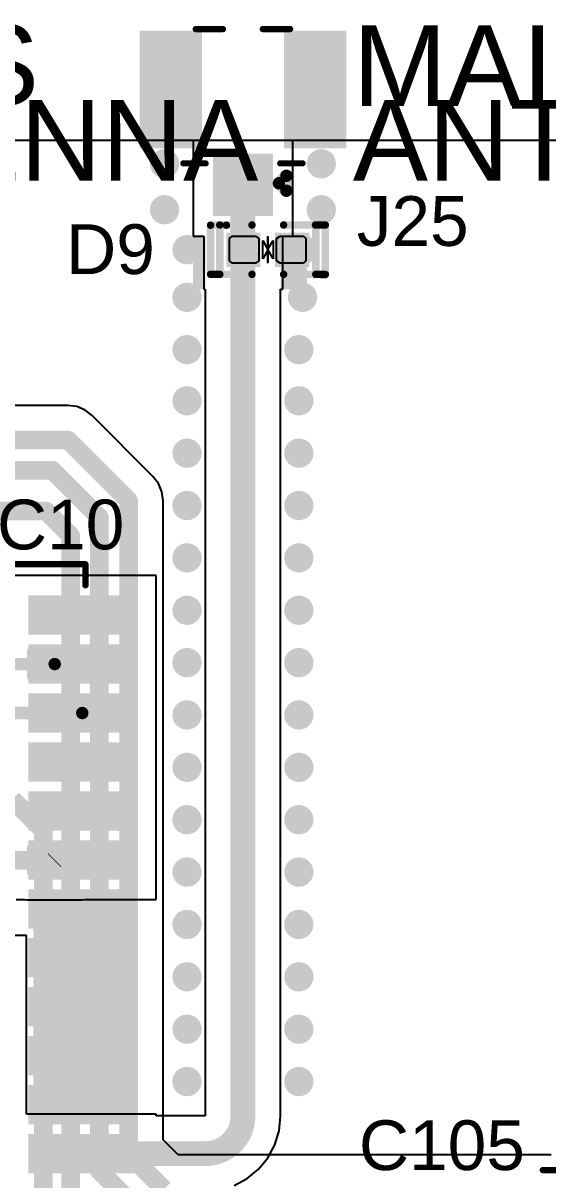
# Model space of a CAD drawing. Header units: millimetres. Extents: x -3 to 5437, y -3 to 5435.
# Drawn here: x 72.16 to 82.89, y 97.2 to 120.83 of the extents above; entities that cross this region are included whole.
import ezdxf

# ---------------------------------------------------------------- set-up
doc = ezdxf.new("R2010")
doc.units = ezdxf.units.MM
for name, color, linetype in [('BottomLayer', 5, 'Continuous'), ('TopLayer', 1, 'Continuous'), ('TopOverlay', 2, 'Continuous'), ('TopPaste', 8, 'Continuous'), ('TopSolder', 216, 'Continuous'), ('ViaHoleLayer', 16, 'Continuous')]:
    doc.layers.add(name, color=color, linetype=linetype)
doc.styles.add('Arial', font='', dxfattribs={"height": 0.2})
doc.styles.get('Arial').set_extended_font_data('Arial')

# ---------------------------------------------------------------- blocks, each defined once
blk = doc.blocks.new('TPESD0402G03V_56')
at = {"layer": 'TopLayer'}
for points in [[(-0.7999984, 0.2999994), (-0.1999996, 0.2999994), (-0.1999996, -0.2999994), (-0.7999984, -0.2999994)], [(0.1999996, 0.2999994), (0.7999984, 0.2999994), (0.7999984, -0.2999994), (0.1999996, -0.2999994)]]:
    blk.add_hatch(color=1, dxfattribs=at).paths.add_polyline_path(points)
at = {"layer": 'TopSolder'}
for points in [[(-0.8507984, 0.3507994), (-0.1491996, 0.3507994), (-0.1491996, -0.3507994), (-0.8507984, -0.3507994)], [(0.1491996, 0.3507994), (0.8507984, 0.3507994), (0.8507984, -0.3507994), (0.1491996, -0.3507994)]]:
    blk.add_hatch(color=216, dxfattribs=at).paths.add_polyline_path(points)
at = {"layer": 'TopOverlay'}
for p, q in [((-0.1099566, -0.0099314), (-0.1099312, 0.1900682)), ((-0.1099312, 0.1900682), (5.079999999999999e-05, -0.0097282)), ((5.079999999999999e-05, 7.62e-05), (0.1001268, 0.1900682)), ((0.1001268, -0.1899158), (5.079999999999999e-05, 7.62e-05)), ((0.1001268, 0.1900682), (0.1001268, -0.1899158)), ((-0.1099312, -0.1899158), (-0.1099566, -0.0099314)), ((5.079999999999999e-05, -0.0097282), (-0.1099312, -0.1899158))]:
    blk.add_line(p, q, dxfattribs=at)
for points, const_width in [([(-1.1777472, 0.5080762), (-1.1777472, -0.5038598)], 0.1519936), ([(-0.9811257999999999, 0.5041646), (-1.1777472, 0.5080762)], 0.1519936), ([(-0.9811257999999999, 0.5041646), (-0.9811257999999999, -0.5038598)], 0.1524), ([(-0.3235198, 0.5041646), (-0.9811257999999999, 0.5041646)], 0.1524), ([(-0.9811257999999999, 0.5041646), (-0.9811257999999999, -0.5038598)], 0.1524), ([(0.981456, 0.5040376), (0.3238754, 0.5040376)], 0.1524), ([(0.981456, 0.5040376), (0.981456, -0.5040121999999999)], 0.1524), ([(1.170178, 0.5040376), (0.981456, 0.5040376)], 0.1519936), ([(1.170178, 0.5040376), (1.170178, -0.4999228)], 0.1519936), ([(5.079999999999999e-05, 0.2540762), (5.079999999999999e-05, -0.2539238)], 0.05100319999999999), ([(-0.9745472, -0.5038598), (-1.1777472, -0.5038598)], 0.1519936), ([(-0.9811257999999999, -0.5038598), (-1.169797, -0.5038598)], 0.1519936), ([(-0.3235198, -0.5038598), (-0.9811257999999999, -0.5038598)], 0.1524), ([(-0.3235198, -0.5038598), (-0.9811257999999999, -0.5038598)], 0.1524), ([(0.981456, -0.5040121999999999), (0.3238754, -0.5040121999999999)], 0.1524), ([(1.170178, -0.4999228), (0.8470645999999998, -0.4999228)], 0.1519936)]:
    blk.add_lwpolyline(points, dxfattribs=dict(at, const_width=const_width))
for points, const_width in [([(-1.2157456, 0.5080762, 1), (-1.1397488, 0.5080762, 1)], 0.07599679999999999), ([(-1.2157456, 0.5080762, 1), (-1.1397488, 0.5080762, 1)], 0.07599679999999999), ([(-1.0192258, 0.5041646, 1), (-0.9430257999999999, 0.5041646, 1)], 0.0762), ([(-1.0192258, 0.5041646, 1), (-0.9430257999999999, 0.5041646, 1)], 0.0762), ([(-1.0192258, 0.5041646, 1), (-0.9430257999999999, 0.5041646, 1)], 0.0762), ([(-1.0191242, 0.5041646, 1), (-0.9431273999999998, 0.5041646, 1)], 0.07599679999999999), ([(-0.3616198, 0.5041646, 1), (-0.2854198, 0.5041646, 1)], 0.0762), ([(0.2857754, 0.5040376, 1), (0.3619753999999999, 0.5040376, 1)], 0.0762), ([(0.943356, 0.5040376, 1), (1.019556, 0.5040376, 1)], 0.0762), ([(0.943356, 0.5040376, 1), (1.019556, 0.5040376, 1)], 0.0762), ([(0.9434576, 0.5040376, 1), (1.0194544, 0.5040376, 1)], 0.07599679999999999), ([(1.1321796, 0.5040376, 1), (1.2081764, 0.5040376, 1)], 0.07599679999999999), ([(1.1321796, 0.5040376, 1), (1.2081764, 0.5040376, 1)], 0.07599679999999999), ([(-0.0127, 0.2540762, 1), (0.0128016, 0.2540762, 1)], 0.0255016), ([(-0.0127, -0.2539238, 1), (0.0128016, -0.2539238, 1)], 0.0255016), ([(-1.2157456, -0.5038598, 1), (-1.1397488, -0.5038598, 1)], 0.07599679999999999), ([(-1.2157456, -0.5038598, 1), (-1.1397488, -0.5038598, 1)], 0.07599679999999999), ([(-1.2077954, -0.5038598, 1), (-1.1317986, -0.5038598, 1)], 0.07599679999999999), ([(-1.0192258, -0.5038598, 1), (-0.9430257999999999, -0.5038598, 1)], 0.0762), ([(-1.0192258, -0.5038598, 1), (-0.9430257999999999, -0.5038598, 1)], 0.0762), ([(-1.0192258, -0.5038598, 1), (-0.9430257999999999, -0.5038598, 1)], 0.0762), ([(-1.0192258, -0.5038598, 1), (-0.9430257999999999, -0.5038598, 1)], 0.0762), ([(-1.0191242, -0.5038598, 1), (-0.9431273999999998, -0.5038598, 1)], 0.07599679999999999), ([(-1.0125456, -0.5038598, 1), (-0.9365488, -0.5038598, 1)], 0.07599679999999999), ([(-0.3616198, -0.5038598, 1), (-0.2854198, -0.5038598, 1)], 0.0762), ([(-0.3616198, -0.5038598, 1), (-0.2854198, -0.5038598, 1)], 0.0762), ([(0.2857754, -0.5040121999999999, 1), (0.3619753999999999, -0.5040121999999999, 1)], 0.0762), ([(0.8090662, -0.4999228, 1), (0.8850629999999999, -0.4999228, 1)], 0.07599679999999999), ([(0.943356, -0.5040121999999999, 1), (1.019556, -0.5040121999999999, 1)], 0.0762), ([(0.943356, -0.5040121999999999, 1), (1.019556, -0.5040121999999999, 1)], 0.0762), ([(1.1321796, -0.4999228, 1), (1.2081764, -0.4999228, 1)], 0.07599679999999999), ([(1.1321796, -0.4999228, 1), (1.2081764, -0.4999228, 1)], 0.07599679999999999)]:
    blk.add_lwpolyline(points, format="xyb", close=True, dxfattribs=dict(at, const_width=const_width))
at = {"layer": 'TopPaste'}
for p, q in [((-0.7799578, 0.2246884), (-0.7299452, 0.2747518)), ((-0.7299452, 0.2747518), (-0.249936, 0.2747518)), ((-0.249936, 0.2747518), (-0.179959, 0.2246884)), ((0.1800606, 0.2246884), (0.250063, 0.2747518)), ((0.250063, 0.2747518), (0.7300468, 0.2747518)), ((0.7300468, 0.2747518), (0.7800594, 0.2246884)), ((-0.7799578, -0.2252472), (-0.7799578, 0.2246884)), ((-0.179959, 0.2246884), (-0.179959, -0.2252472)), ((0.1800606, -0.2252472), (0.1800606, 0.2246884)), ((0.7800594, 0.2246884), (0.7800594, -0.2252472)), ((-0.7299452, -0.2753106), (-0.7799578, -0.2252472)), ((-0.179959, -0.2252472), (-0.249936, -0.2753106)), ((0.250063, -0.2753106), (0.1800606, -0.2252472)), ((0.7800594, -0.2252472), (0.7300468, -0.2753106)), ((-0.249936, -0.2753106), (-0.7299452, -0.2753106)), ((0.7300468, -0.2753106), (0.250063, -0.2753106))]:
    blk.add_line(p, q, dxfattribs=at)
blk = doc.blocks.new('A7672E__FASE__63')
at = {"layer": 'TopLayer'}
for points in [[(-10.69999892, 11.00000086), (-11.29999772, 11.00000086), (-11.29999772, 13.00000194), (-10.69999892, 13.00000194)], [(-9.69999838, 11.00000086), (-10.29999718, 11.00000086), (-10.29999718, 13.00000194), (-9.69999838, 13.00000194)], [(-8.699997839999998, 11.00000086), (-9.29999664, 11.00000086), (-9.29999664, 13.00000194), (-8.699997839999998, 13.00000194)], [(-7.6999973, 11.00000086), (-8.2999961, 11.00000086), (-8.2999961, 13.00000194), (-7.6999973, 13.00000194)], [(-6.6999993, 11.00000086), (-7.299998099999999, 11.00000086), (-7.299998099999999, 13.00000194), (-6.6999993, 13.00000194)], [(-5.69999876, 11.00000086), (-6.29999756, 11.00000086), (-6.29999756, 13.00000194), (-5.69999876, 13.00000194)], [(-4.699998219999999, 11.00000086), (-5.299997019999999, 11.00000086), (-5.299997019999999, 13.00000194), (-4.699998219999999, 13.00000194)], [(-3.70000022, 11.00000086), (-4.29999902, 11.00000086), (-4.29999902, 13.00000194), (-3.70000022, 13.00000194)], [(-2.69999714, 11.00000086), (-3.29999594, 11.00000086), (-3.29999594, 13.00000194), (-2.69999714, 13.00000194)], [(-1.69999914, 11.00000086), (-2.29999794, 11.00000086), (-2.29999794, 13.00000194), (-1.69999914, 13.00000194)], [(-0.6999985999999998, 11.00000086), (-1.2999974, 11.00000086), (-1.2999974, 13.00000194), (-0.6999986000000001, 13.00000194)], [(0.3000019400000001, 11.00000086), (-0.2999968599999999, 11.00000086), (-0.2999968600000001, 13.00000194), (0.3000019399999999, 13.00000194)]]:
    blk.add_hatch(color=1, dxfattribs=at).paths.add_polyline_path(points)
at = {"layer": 'TopPaste'}
for points in [[(-10.69999892, 11.00000086), (-11.29999772, 11.00000086), (-11.29999772, 13.00000194), (-10.69999892, 13.00000194)], [(-9.69999838, 11.00000086), (-10.29999718, 11.00000086), (-10.29999718, 13.00000194), (-9.69999838, 13.00000194)], [(-8.699997839999998, 11.00000086), (-9.29999664, 11.00000086), (-9.29999664, 13.00000194), (-8.699997839999998, 13.00000194)], [(-7.6999973, 11.00000086), (-8.2999961, 11.00000086), (-8.2999961, 13.00000194), (-7.6999973, 13.00000194)], [(-6.6999993, 11.00000086), (-7.299998099999999, 11.00000086), (-7.299998099999999, 13.00000194), (-6.6999993, 13.00000194)], [(-5.69999876, 11.00000086), (-6.29999756, 11.00000086), (-6.29999756, 13.00000194), (-5.69999876, 13.00000194)], [(-4.699998219999999, 11.00000086), (-5.299997019999999, 11.00000086), (-5.299997019999999, 13.00000194), (-4.699998219999999, 13.00000194)], [(-3.70000022, 11.00000086), (-4.29999902, 11.00000086), (-4.29999902, 13.00000194), (-3.70000022, 13.00000194)], [(-2.69999714, 11.00000086), (-3.29999594, 11.00000086), (-3.29999594, 13.00000194), (-2.69999714, 13.00000194)], [(-1.69999914, 11.00000086), (-2.29999794, 11.00000086), (-2.29999794, 13.00000194), (-1.69999914, 13.00000194)], [(-0.6999985999999998, 11.00000086), (-1.2999974, 11.00000086), (-1.2999974, 13.00000194), (-0.6999986000000001, 13.00000194)], [(0.3000019400000001, 11.00000086), (-0.2999968599999999, 11.00000086), (-0.2999968600000001, 13.00000194), (0.3000019399999999, 13.00000194)]]:
    blk.add_hatch(color=8, dxfattribs=at).paths.add_polyline_path(points)
at = {"layer": 'TopSolder'}
for points in [[(-10.59839892, 10.89840086), (-11.40159772, 10.89840086), (-11.40159772, 13.10160194), (-10.59839892, 13.10160194)], [(-9.598398379999999, 10.89840086), (-10.40159718, 10.89840086), (-10.40159718, 13.10160194), (-9.598398379999999, 13.10160194)], [(-8.598397839999999, 10.89840086), (-9.40159664, 10.89840086), (-9.40159664, 13.10160194), (-8.598397839999999, 13.10160194)], [(-7.5983973, 10.89840086), (-8.401596099999999, 10.89840086), (-8.401596099999999, 13.10160194), (-7.5983973, 13.10160194)], [(-6.5983993, 10.89840086), (-7.401598099999999, 10.89840086), (-7.401598099999999, 13.10160194), (-6.5983993, 13.10160194)], [(-5.59839876, 10.89840086), (-6.40159756, 10.89840086), (-6.40159756, 13.10160194), (-5.59839876, 13.10160194)], [(-4.598398219999999, 10.89840086), (-5.40159702, 10.89840086), (-5.40159702, 13.10160194), (-4.598398219999999, 13.10160194)], [(-3.59840022, 10.89840086), (-4.40159902, 10.89840086), (-4.40159902, 13.10160194), (-3.59840022, 13.10160194)], [(-2.59839714, 10.89840086), (-3.40159594, 10.89840086), (-3.40159594, 13.10160194), (-2.59839714, 13.10160194)], [(-1.59839914, 10.89840086), (-2.40159794, 10.89840086), (-2.40159794, 13.10160194), (-1.59839914, 13.10160194)], [(-0.5983985999999998, 10.89840086), (-1.4015974, 10.89840086), (-1.4015974, 13.10160194), (-0.5983986000000001, 13.10160194)], [(0.4016019400000001, 10.89840086), (-0.4015968599999999, 10.89840086), (-0.4015968600000001, 13.10160194), (0.4016019399999998, 13.10160194)]]:
    blk.add_hatch(color=216, dxfattribs=at).paths.add_polyline_path(points)
at = {"layer": 'TopOverlay', "const_width": 0.127}
for points in [[(-11.6078, 12.065), (-12.0396, 12.065)], [(-12.0396, 8.5598), (-12.0396, 12.065)]]:
    blk.add_lwpolyline(points, dxfattribs=at)
at = {"layer": 'TopOverlay', "const_width": 0.0635}
for points in [[(-12.07135, 12.065, 1), (-12.00785, 12.065, 1)], [(-12.07135, 12.065, 1), (-12.00785, 12.065, 1)], [(-11.63955, 12.065, 1), (-11.57605, 12.065, 1)]]:
    blk.add_lwpolyline(points, format="xyb", close=True, dxfattribs=at)
blk = doc.blocks.new('U_FL_R_SMT_1_80___194')
at = {"layer": 'TopLayer'}
for points in [[(-2.00999852, 2.0742021), (-0.9399981199999999, 2.0742021), (-0.9399981199999999, -0.12579858), (-2.00999852, -0.12579858)], [(0.94000066, 2.0742021), (2.01000106, 2.0742021), (2.01000106, -0.12579858), (0.94000066, -0.12579858)], [(-0.5099977099999999, -0.4391990199999999), (0.5100027899999999, -0.4391990199999999), (0.5100027899999999, -1.50919942), (-0.5099977099999999, -1.50919942)]]:
    blk.add_hatch(color=1, dxfattribs=at).paths.add_polyline_path(points)
at = {"layer": 'TopPaste'}
for points in [[(-2.00999852, 2.0742021), (-0.9399981199999999, 2.0742021), (-0.9399981199999999, -0.12579858), (-2.00999852, -0.12579858)], [(0.94000066, 2.0742021), (2.01000106, 2.0742021), (2.01000106, -0.12579858), (0.94000066, -0.12579858)], [(-0.5099977099999999, -0.4391990199999999), (0.5100027899999999, -0.4391990199999999), (0.5100027899999999, -1.50919942), (-0.5099977099999999, -1.50919942)]]:
    blk.add_hatch(color=8, dxfattribs=at).paths.add_polyline_path(points)
at = {"layer": 'TopSolder'}
for points in [[(-2.11159852, 2.1758021), (-0.8383981199999999, 2.1758021), (-0.8383981199999999, -0.22739858), (-2.11159852, -0.22739858)], [(0.8384006599999999, 2.1758021), (2.11160106, 2.1758021), (2.11160106, -0.22739858), (0.8384006599999999, -0.22739858)], [(-0.61159771, -0.33759902), (0.61160279, -0.33759902), (0.61160279, -1.61079942), (-0.61159771, -1.61079942)]]:
    blk.add_hatch(color=216, dxfattribs=at).paths.add_polyline_path(points)
at = {"layer": 'TopOverlay'}
for points, const_width in [([(-0.9652, 2.2098), (-0.4064, 2.2098)], 0.127), ([(0.40640254, 2.2098), (0.9652025399999999, 2.2098)], 0.127), ([(-1.2192, -0.5334), (-0.7619999999999999, -0.5334)], 0.127), ([(0.76200508, -0.5334), (1.21920508, -0.5334)], 0.127), ([(0.7366050799999999, -0.9397999999999999), (0.88900508, -0.7874)], 0.254), ([(0.88900508, -1.0922), (0.88900508, -0.7874)], 0.254), ([(0.7366050799999999, -0.9397999999999999), (0.88900508, -1.0922)], 0.254)]:
    blk.add_lwpolyline(points, dxfattribs=dict(at, const_width=const_width))
for points, const_width in [([(-0.99695, 2.2098, 1), (-0.9334499999999999, 2.2098, 1)], 0.0635), ([(-0.43815, 2.2098, 1), (-0.37465, 2.2098, 1)], 0.0635), ([(0.37465254, 2.2098, 1), (0.43815254, 2.2098, 1)], 0.0635), ([(0.93345254, 2.2098, 1), (0.99695254, 2.2098, 1)], 0.0635), ([(-1.25095, -0.5334, 1), (-1.18745, -0.5334, 1)], 0.0635), ([(-0.79375, -0.5334, 1), (-0.73025, -0.5334, 1)], 0.0635), ([(0.73025508, -0.5334, 1), (0.79375508, -0.5334, 1)], 0.0635), ([(1.18745508, -0.5334, 1), (1.25095508, -0.5334, 1)], 0.0635), ([(0.82550508, -0.7874, 1), (0.9525050799999999, -0.7874, 1)], 0.127), ([(0.82550508, -0.7874, 1), (0.9525050799999999, -0.7874, 1)], 0.127), ([(0.67310508, -0.9397999999999999, 1), (0.8001050799999999, -0.9397999999999999, 1)], 0.127), ([(0.67310508, -0.9397999999999999, 1), (0.8001050799999999, -0.9397999999999999, 1)], 0.127), ([(0.82550508, -1.0922, 1), (0.9525050799999999, -1.0922, 1)], 0.127), ([(0.82550508, -1.0922, 1), (0.9525050799999999, -1.0922, 1)], 0.127)]:
    blk.add_lwpolyline(points, format="xyb", close=True, dxfattribs=dict(at, const_width=const_width))

msp = doc.modelspace()

# ---------------------------------------------------------------- hatches: boundary and pattern name
at = {"layer": 'BottomLayer'}
h = msp.add_hatch(color=5, dxfattribs=at)
edge = h.paths.add_edge_path()
edge.add_arc((75.05465303999999, 117.95994188), 0.2999994, 0, 360)
h = msp.add_hatch(color=5, dxfattribs=at)
edge = h.paths.add_edge_path()
edge.add_arc((78.25865476, 117.95994188), 0.2999994, 0, 360)
h = msp.add_hatch(color=5, dxfattribs=at)
edge = h.paths.add_edge_path()
edge.add_arc((75.05465303999999, 117.02067528), 0.2999994, 0, 360)
h = msp.add_hatch(color=5, dxfattribs=at)
edge = h.paths.add_edge_path()
edge.add_arc((78.25865476, 117.02067528), 0.2999994, 0, 360)
h = msp.add_hatch(color=5, dxfattribs=at)
edge = h.paths.add_edge_path()
edge.add_arc((75.51419999999999, 116.205), 0.2999994, 0, 360)
h = msp.add_hatch(color=5, dxfattribs=at)
edge = h.paths.add_edge_path()
edge.add_arc((77.87639999999999, 116.205), 0.2999994, 0, 360)
h = msp.add_hatch(color=5, dxfattribs=at)
edge = h.paths.add_edge_path()
edge.add_arc((75.51419999999999, 115.2321292), 0.2999994, 0, 360)
h = msp.add_hatch(color=5, dxfattribs=at)
edge = h.paths.add_edge_path()
edge.add_arc((77.87639999999999, 115.2321292), 0.2999994, 0, 360)
h = msp.add_hatch(color=5, dxfattribs=at)
edge = h.paths.add_edge_path()
edge.add_arc((75.51419999999999, 114.16245392), 0.2999994, 0, 360)
h = msp.add_hatch(color=5, dxfattribs=at)
edge = h.paths.add_edge_path()
edge.add_arc((77.8002, 114.16245392), 0.2999994, 0, 360)
h = msp.add_hatch(color=5, dxfattribs=at)
edge = h.paths.add_edge_path()
edge.add_arc((75.51419999999999, 113.11817864), 0.2999994, 0, 360)
h = msp.add_hatch(color=5, dxfattribs=at)
edge = h.paths.add_edge_path()
edge.add_arc((77.8002, 113.11817864), 0.2999994, 0, 360)
h = msp.add_hatch(color=5, dxfattribs=at)
edge = h.paths.add_edge_path()
edge.add_arc((75.51419999999999, 112.04850336), 0.2999994, 0, 360)
h = msp.add_hatch(color=5, dxfattribs=at)
edge = h.paths.add_edge_path()
edge.add_arc((77.8002, 112.04850336), 0.2999994, 0, 360)
h = msp.add_hatch(color=5, dxfattribs=at)
edge = h.paths.add_edge_path()
edge.add_arc((75.51419999999999, 110.97882808), 0.2999994, 0, 360)
h = msp.add_hatch(color=5, dxfattribs=at)
edge = h.paths.add_edge_path()
edge.add_arc((77.8002, 110.97882808), 0.2999994, 0, 360)
h = msp.add_hatch(color=5, dxfattribs=at)
edge = h.paths.add_edge_path()
edge.add_arc((75.51419999999999, 109.9091528), 0.2999994, 0, 360)
h = msp.add_hatch(color=5, dxfattribs=at)
edge = h.paths.add_edge_path()
edge.add_arc((77.8002, 109.9091528), 0.2999994, 0, 360)
h = msp.add_hatch(color=5, dxfattribs=at)
edge = h.paths.add_edge_path()
edge.add_arc((75.51419999999999, 108.83947752), 0.2999994, 0, 360)
h = msp.add_hatch(color=5, dxfattribs=at)
edge = h.paths.add_edge_path()
edge.add_arc((77.8002, 108.83947752), 0.2999994, 0, 360)
h = msp.add_hatch(color=5, dxfattribs=at)
edge = h.paths.add_edge_path()
edge.add_arc((75.51419999999999, 107.76980224), 0.2999994, 0, 360)
h = msp.add_hatch(color=5, dxfattribs=at)
edge = h.paths.add_edge_path()
edge.add_arc((77.8002, 107.76980224), 0.2999994, 0, 360)
h = msp.add_hatch(color=5, dxfattribs=at)
edge = h.paths.add_edge_path()
edge.add_arc((75.51419999999999, 106.70012696), 0.2999994, 0, 360)
h = msp.add_hatch(color=5, dxfattribs=at)
edge = h.paths.add_edge_path()
edge.add_arc((77.8002, 106.70012696), 0.2999994, 0, 360)
h = msp.add_hatch(color=5, dxfattribs=at)
edge = h.paths.add_edge_path()
edge.add_arc((75.51419999999999, 105.63045168), 0.2999994, 0, 360)
h = msp.add_hatch(color=5, dxfattribs=at)
edge = h.paths.add_edge_path()
edge.add_arc((77.8002, 105.63045168), 0.2999994, 0, 360)
h = msp.add_hatch(color=5, dxfattribs=at)
edge = h.paths.add_edge_path()
edge.add_arc((75.51419999999999, 104.5607764), 0.2999994, 0, 360)
h = msp.add_hatch(color=5, dxfattribs=at)
edge = h.paths.add_edge_path()
edge.add_arc((77.8002, 104.5607764), 0.2999994, 0, 360)
h = msp.add_hatch(color=5, dxfattribs=at)
edge = h.paths.add_edge_path()
edge.add_arc((75.51419999999999, 103.49110112), 0.2999994, 0, 360)
h = msp.add_hatch(color=5, dxfattribs=at)
edge = h.paths.add_edge_path()
edge.add_arc((77.8002, 103.49110112), 0.2999994, 0, 360)
h = msp.add_hatch(color=5, dxfattribs=at)
edge = h.paths.add_edge_path()
edge.add_arc((75.51419999999999, 102.42142584), 0.2999994, 0, 360)
h = msp.add_hatch(color=5, dxfattribs=at)
edge = h.paths.add_edge_path()
edge.add_arc((77.8002, 102.42142584), 0.2999994, 0, 360)
h = msp.add_hatch(color=5, dxfattribs=at)
edge = h.paths.add_edge_path()
edge.add_arc((75.51419999999999, 101.35175056), 0.2999994, 0, 360)
h = msp.add_hatch(color=5, dxfattribs=at)
edge = h.paths.add_edge_path()
edge.add_arc((77.8002, 101.35175056), 0.2999994, 0, 360)
h = msp.add_hatch(color=5, dxfattribs=at)
edge = h.paths.add_edge_path()
edge.add_arc((75.51419999999999, 100.28207528), 0.2999994, 0, 360)
h = msp.add_hatch(color=5, dxfattribs=at)
edge = h.paths.add_edge_path()
edge.add_arc((77.8002, 100.28207528), 0.2999994, 0, 360)
h = msp.add_hatch(color=5, dxfattribs=at)
edge = h.paths.add_edge_path()
edge.add_arc((75.51419999999999, 99.2124), 0.2999994, 0, 360)
h = msp.add_hatch(color=5, dxfattribs=at)
edge = h.paths.add_edge_path()
edge.add_arc((77.8002, 99.2124), 0.2999994, 0, 360)
at = {"layer": 'TopLayer'}
for points in [[(74.64665283999999, 118.37526744), (75.71665324, 118.37526744), (75.71665324, 120.57526812), (74.64665283999999, 120.57526812)], [(77.59665202, 118.37526744), (78.66665241999999, 118.37526744), (78.66665241999999, 120.57526812), (77.59665202, 120.57526812)], [(75.63865492, 115.3970006), (75.88807784, 115.3970006), (75.88807784, 116.4838666), (75.63865492, 116.4838666)], [(77.42522996, 115.3970006), (77.96519839999999, 115.3970006), (77.96519839999999, 116.205), (77.42522996, 116.205)], [(72.24423448, 108.04007602), (72.24423448, 107.44007722), (73.37303587999999, 107.44007722), (73.37303587999999, 108.04007602)], [(72.24423448, 104.0400764), (72.24423448, 103.4400776), (73.37303587999999, 103.4400776), (73.37303587999999, 104.0400764)], [(72.37303788, 98.4400749), (74.37303896, 98.4400749), (74.37303896, 103.04007078), (72.37303788, 103.04007078)]]:
    msp.add_hatch(color=1, dxfattribs=at).paths.add_polyline_path(points)
h = msp.add_hatch(color=1, dxfattribs=at)
edge = h.paths.add_edge_path()
edge.add_arc((75.05465303999999, 117.95994188), 0.2999994, 0, 360)
h = msp.add_hatch(color=1, dxfattribs=at)
edge = h.paths.add_edge_path()
edge.add_arc((78.25865476, 117.95994188), 0.2999994, 0, 360)
h = msp.add_hatch(color=1, dxfattribs=at)
edge = h.paths.add_edge_path()
edge.add_arc((75.05465303999999, 117.02067528), 0.2999994, 0, 360)
h = msp.add_hatch(color=1, dxfattribs=at)
edge = h.paths.add_edge_path()
edge.add_arc((78.25865476, 117.02067528), 0.2999994, 0, 360)
h = msp.add_hatch(color=1, dxfattribs=at)
edge = h.paths.add_edge_path()
edge.add_arc((75.51419999999999, 116.205), 0.2999994, 0, 360)
h = msp.add_hatch(color=1, dxfattribs=at)
edge = h.paths.add_edge_path()
edge.add_arc((77.87639999999999, 116.205), 0.2999994, 0, 360)
h = msp.add_hatch(color=1, dxfattribs=at)
edge = h.paths.add_edge_path()
edge.add_arc((75.51419999999999, 115.2321292), 0.2999994, 0, 360)
h = msp.add_hatch(color=1, dxfattribs=at)
edge = h.paths.add_edge_path()
edge.add_arc((77.87639999999999, 115.2321292), 0.2999994, 0, 360)
h = msp.add_hatch(color=1, dxfattribs=at)
edge = h.paths.add_edge_path()
edge.add_arc((75.51419999999999, 114.16245392), 0.2999994, 0, 360)
h = msp.add_hatch(color=1, dxfattribs=at)
edge = h.paths.add_edge_path()
edge.add_arc((77.8002, 114.16245392), 0.2999994, 0, 360)
h = msp.add_hatch(color=1, dxfattribs=at)
edge = h.paths.add_edge_path()
edge.add_arc((75.51419999999999, 113.11817864), 0.2999994, 0, 360)
h = msp.add_hatch(color=1, dxfattribs=at)
edge = h.paths.add_edge_path()
edge.add_arc((77.8002, 113.11817864), 0.2999994, 0, 360)
h = msp.add_hatch(color=1, dxfattribs=at)
edge = h.paths.add_edge_path()
edge.add_arc((75.51419999999999, 112.04850336), 0.2999994, 0, 360)
h = msp.add_hatch(color=1, dxfattribs=at)
edge = h.paths.add_edge_path()
edge.add_arc((77.8002, 112.04850336), 0.2999994, 0, 360)
h = msp.add_hatch(color=1, dxfattribs=at)
edge = h.paths.add_edge_path()
edge.add_arc((75.51419999999999, 110.97882808), 0.2999994, 0, 360)
h = msp.add_hatch(color=1, dxfattribs=at)
edge = h.paths.add_edge_path()
edge.add_arc((77.8002, 110.97882808), 0.2999994, 0, 360)
h = msp.add_hatch(color=1, dxfattribs=at)
edge = h.paths.add_edge_path()
edge.add_arc((75.51419999999999, 109.9091528), 0.2999994, 0, 360)
h = msp.add_hatch(color=1, dxfattribs=at)
edge = h.paths.add_edge_path()
edge.add_arc((77.8002, 109.9091528), 0.2999994, 0, 360)
h = msp.add_hatch(color=1, dxfattribs=at)
edge = h.paths.add_edge_path()
edge.add_arc((75.51419999999999, 108.83947752), 0.2999994, 0, 360)
h = msp.add_hatch(color=1, dxfattribs=at)
edge = h.paths.add_edge_path()
edge.add_arc((77.8002, 108.83947752), 0.2999994, 0, 360)
h = msp.add_hatch(color=1, dxfattribs=at)
edge = h.paths.add_edge_path()
edge.add_arc((75.51419999999999, 107.76980224), 0.2999994, 0, 360)
h = msp.add_hatch(color=1, dxfattribs=at)
edge = h.paths.add_edge_path()
edge.add_arc((77.8002, 107.76980224), 0.2999994, 0, 360)
h = msp.add_hatch(color=1, dxfattribs=at)
edge = h.paths.add_edge_path()
edge.add_arc((75.51419999999999, 106.70012696), 0.2999994, 0, 360)
h = msp.add_hatch(color=1, dxfattribs=at)
edge = h.paths.add_edge_path()
edge.add_arc((77.8002, 106.70012696), 0.2999994, 0, 360)
h = msp.add_hatch(color=1, dxfattribs=at)
edge = h.paths.add_edge_path()
edge.add_arc((75.51419999999999, 105.63045168), 0.2999994, 0, 360)
h = msp.add_hatch(color=1, dxfattribs=at)
edge = h.paths.add_edge_path()
edge.add_arc((77.8002, 105.63045168), 0.2999994, 0, 360)
h = msp.add_hatch(color=1, dxfattribs=at)
edge = h.paths.add_edge_path()
edge.add_arc((75.51419999999999, 104.5607764), 0.2999994, 0, 360)
h = msp.add_hatch(color=1, dxfattribs=at)
edge = h.paths.add_edge_path()
edge.add_arc((77.8002, 104.5607764), 0.2999994, 0, 360)
h = msp.add_hatch(color=1, dxfattribs=at)
edge = h.paths.add_edge_path()
edge.add_arc((75.51419999999999, 103.49110112), 0.2999994, 0, 360)
h = msp.add_hatch(color=1, dxfattribs=at)
edge = h.paths.add_edge_path()
edge.add_arc((77.8002, 103.49110112), 0.2999994, 0, 360)
h = msp.add_hatch(color=1, dxfattribs=at)
edge = h.paths.add_edge_path()
edge.add_arc((75.51419999999999, 102.42142584), 0.2999994, 0, 360)
h = msp.add_hatch(color=1, dxfattribs=at)
edge = h.paths.add_edge_path()
edge.add_arc((77.8002, 102.42142584), 0.2999994, 0, 360)
h = msp.add_hatch(color=1, dxfattribs=at)
edge = h.paths.add_edge_path()
edge.add_arc((75.51419999999999, 101.35175056), 0.2999994, 0, 360)
h = msp.add_hatch(color=1, dxfattribs=at)
edge = h.paths.add_edge_path()
edge.add_arc((77.8002, 101.35175056), 0.2999994, 0, 360)
h = msp.add_hatch(color=1, dxfattribs=at)
edge = h.paths.add_edge_path()
edge.add_arc((75.51419999999999, 100.28207528), 0.2999994, 0, 360)
h = msp.add_hatch(color=1, dxfattribs=at)
edge = h.paths.add_edge_path()
edge.add_arc((77.8002, 100.28207528), 0.2999994, 0, 360)
h = msp.add_hatch(color=1, dxfattribs=at)
edge = h.paths.add_edge_path()
edge.add_arc((75.51419999999999, 99.2124), 0.2999994, 0, 360)
h = msp.add_hatch(color=1, dxfattribs=at)
edge = h.paths.add_edge_path()
edge.add_arc((77.8002, 99.2124), 0.2999994, 0, 360)
at = {"layer": 'ViaHoleLayer'}
h = msp.add_hatch(color=16, dxfattribs=at)
edge = h.paths.add_edge_path()
edge.add_arc((75.05465303999999, 117.95994188), 0.1499997, 0, 360)
h = msp.add_hatch(color=16, dxfattribs=at)
edge = h.paths.add_edge_path()
edge.add_arc((78.25865476, 117.95994188), 0.1499997, 0, 360)
h = msp.add_hatch(color=16, dxfattribs=at)
edge = h.paths.add_edge_path()
edge.add_arc((75.05465303999999, 117.02067528), 0.1499997, 0, 360)
h = msp.add_hatch(color=16, dxfattribs=at)
edge = h.paths.add_edge_path()
edge.add_arc((78.25865476, 117.02067528), 0.1499997, 0, 360)
h = msp.add_hatch(color=16, dxfattribs=at)
edge = h.paths.add_edge_path()
edge.add_arc((75.51419999999999, 116.205), 0.1499997, 0, 360)
h = msp.add_hatch(color=16, dxfattribs=at)
edge = h.paths.add_edge_path()
edge.add_arc((77.87639999999999, 116.205), 0.1499997, 0, 360)
h = msp.add_hatch(color=16, dxfattribs=at)
edge = h.paths.add_edge_path()
edge.add_arc((75.51419999999999, 115.2321292), 0.1499997, 0, 360)
h = msp.add_hatch(color=16, dxfattribs=at)
edge = h.paths.add_edge_path()
edge.add_arc((77.87639999999999, 115.2321292), 0.1499997, 0, 360)
h = msp.add_hatch(color=16, dxfattribs=at)
edge = h.paths.add_edge_path()
edge.add_arc((75.51419999999999, 114.16245392), 0.1499997, 0, 360)
h = msp.add_hatch(color=16, dxfattribs=at)
edge = h.paths.add_edge_path()
edge.add_arc((77.8002, 114.16245392), 0.1499997, 0, 360)
h = msp.add_hatch(color=16, dxfattribs=at)
edge = h.paths.add_edge_path()
edge.add_arc((75.51419999999999, 113.11817864), 0.1499997, 0, 360)
h = msp.add_hatch(color=16, dxfattribs=at)
edge = h.paths.add_edge_path()
edge.add_arc((77.8002, 113.11817864), 0.1499997, 0, 360)
h = msp.add_hatch(color=16, dxfattribs=at)
edge = h.paths.add_edge_path()
edge.add_arc((75.51419999999999, 112.04850336), 0.1499997, 0, 360)
h = msp.add_hatch(color=16, dxfattribs=at)
edge = h.paths.add_edge_path()
edge.add_arc((77.8002, 112.04850336), 0.1499997, 0, 360)
h = msp.add_hatch(color=16, dxfattribs=at)
edge = h.paths.add_edge_path()
edge.add_arc((75.51419999999999, 110.97882808), 0.1499997, 0, 360)
h = msp.add_hatch(color=16, dxfattribs=at)
edge = h.paths.add_edge_path()
edge.add_arc((77.8002, 110.97882808), 0.1499997, 0, 360)
h = msp.add_hatch(color=16, dxfattribs=at)
edge = h.paths.add_edge_path()
edge.add_arc((75.51419999999999, 109.9091528), 0.1499997, 0, 360)
h = msp.add_hatch(color=16, dxfattribs=at)
edge = h.paths.add_edge_path()
edge.add_arc((77.8002, 109.9091528), 0.1499997, 0, 360)
h = msp.add_hatch(color=16, dxfattribs=at)
edge = h.paths.add_edge_path()
edge.add_arc((75.51419999999999, 108.83947752), 0.1499997, 0, 360)
h = msp.add_hatch(color=16, dxfattribs=at)
edge = h.paths.add_edge_path()
edge.add_arc((77.8002, 108.83947752), 0.1499997, 0, 360)
h = msp.add_hatch(color=16, dxfattribs=at)
edge = h.paths.add_edge_path()
edge.add_arc((75.51419999999999, 107.76980224), 0.1499997, 0, 360)
h = msp.add_hatch(color=16, dxfattribs=at)
edge = h.paths.add_edge_path()
edge.add_arc((77.8002, 107.76980224), 0.1499997, 0, 360)
h = msp.add_hatch(color=16, dxfattribs=at)
edge = h.paths.add_edge_path()
edge.add_arc((75.51419999999999, 106.70012696), 0.1499997, 0, 360)
h = msp.add_hatch(color=16, dxfattribs=at)
edge = h.paths.add_edge_path()
edge.add_arc((77.8002, 106.70012696), 0.1499997, 0, 360)
h = msp.add_hatch(color=16, dxfattribs=at)
edge = h.paths.add_edge_path()
edge.add_arc((75.51419999999999, 105.63045168), 0.1499997, 0, 360)
h = msp.add_hatch(color=16, dxfattribs=at)
edge = h.paths.add_edge_path()
edge.add_arc((77.8002, 105.63045168), 0.1499997, 0, 360)
h = msp.add_hatch(color=16, dxfattribs=at)
edge = h.paths.add_edge_path()
edge.add_arc((75.51419999999999, 104.5607764), 0.1499997, 0, 360)
h = msp.add_hatch(color=16, dxfattribs=at)
edge = h.paths.add_edge_path()
edge.add_arc((77.8002, 104.5607764), 0.1499997, 0, 360)
h = msp.add_hatch(color=16, dxfattribs=at)
edge = h.paths.add_edge_path()
edge.add_arc((75.51419999999999, 103.49110112), 0.1499997, 0, 360)
h = msp.add_hatch(color=16, dxfattribs=at)
edge = h.paths.add_edge_path()
edge.add_arc((77.8002, 103.49110112), 0.1499997, 0, 360)
h = msp.add_hatch(color=16, dxfattribs=at)
edge = h.paths.add_edge_path()
edge.add_arc((75.51419999999999, 102.42142584), 0.1499997, 0, 360)
h = msp.add_hatch(color=16, dxfattribs=at)
edge = h.paths.add_edge_path()
edge.add_arc((77.8002, 102.42142584), 0.1499997, 0, 360)
h = msp.add_hatch(color=16, dxfattribs=at)
edge = h.paths.add_edge_path()
edge.add_arc((75.51419999999999, 101.35175056), 0.1499997, 0, 360)
h = msp.add_hatch(color=16, dxfattribs=at)
edge = h.paths.add_edge_path()
edge.add_arc((77.8002, 101.35175056), 0.1499997, 0, 360)
h = msp.add_hatch(color=16, dxfattribs=at)
edge = h.paths.add_edge_path()
edge.add_arc((75.51419999999999, 100.28207528), 0.1499997, 0, 360)
h = msp.add_hatch(color=16, dxfattribs=at)
edge = h.paths.add_edge_path()
edge.add_arc((77.8002, 100.28207528), 0.1499997, 0, 360)
h = msp.add_hatch(color=16, dxfattribs=at)
edge = h.paths.add_edge_path()
edge.add_arc((75.51419999999999, 99.2124), 0.1499997, 0, 360)
h = msp.add_hatch(color=16, dxfattribs=at)
edge = h.paths.add_edge_path()
edge.add_arc((77.8002, 99.2124), 0.1499997, 0, 360)

# ---------------------------------------------------------------- linework, layer by layer
at = {"layer": 'BottomLayer'}
for p, q in [((50.1969913, 118.44349692), (87.95565594, 118.44349692)), ((73.07878196, 113.02263146), (68.18299291999999, 113.02263146)), ((73.26112601999999, 112.99862592), (73.07878196, 113.02263146)), ((73.43104694, 112.92824252), (73.26112601999999, 112.99862592)), ((73.57695724, 112.81627932), (73.43104694, 112.92824252)), ((74.8185067, 111.57472986), (73.57695724, 112.81627932)), ((74.93046989999999, 111.42881956), (74.8185067, 111.57472986)), ((75.0008533, 111.25889864), (74.93046989999999, 111.42881956)), ((75.02485884000001, 111.07655458), (75.0008533, 111.25889864)), ((75.02485884000001, 98.02453852), (75.02485884000001, 111.07655458)), ((75.3316883, 97.71770905999999), (75.02485884000001, 98.02453852)), ((82.95550846, 97.71770905999999), (75.3316883, 97.71770905999999))]:
    msp.add_line(p, q, dxfattribs=at)
at = {"layer": 'BottomLayer', "const_width": 0.3809999999999999}
for points in [[(68.18299291999999, 112.31810404), (73.07878196, 112.31810404)], [(73.07878196, 112.31810404), (74.32033142, 111.07655458)], [(68.4530635, 111.70070116), (72.75902644, 111.70070116)], [(72.75902644, 111.70070116), (73.72091173999999, 110.73881586)], [(69.40906362, 110.86887656), (72.62867872, 110.86887656)], [(72.62867872, 110.86887656), (73.13616309999999, 110.36139218)], [(74.32033142, 97.73271537999999), (74.32033142, 111.07655458)], [(73.72091173999999, 97.39443818), (73.72091173999999, 110.73881586)], [(73.13616309999999, 87.2982506), (73.13616309999999, 110.36139218)], [(71.9423631, 104.9782), (72.5773631, 104.3432)], [(72.5773631, 86.94118756), (72.5773631, 104.3432)], [(74.32033142, 97.73271537999999), (75.03986516, 97.01318163999998)], [(73.72091173999999, 97.39443818), (74.66096827999999, 96.45438164)]]:
    msp.add_lwpolyline(points, dxfattribs=at)
at = {"layer": 'BottomLayer', "const_width": 0.1905}
for points in [[(72.98353196, 112.31810404, 1), (73.17403196, 112.31810404, 1)], [(72.98353196, 112.31810404, 1), (73.17403196, 112.31810404, 1)], [(72.66377644, 111.70070116, 1), (72.85427643999999, 111.70070116, 1)], [(72.66377644, 111.70070116, 1), (72.85427643999999, 111.70070116, 1)], [(72.53342872, 110.86887656, 1), (72.72392871999999, 110.86887656, 1)], [(72.53342872, 110.86887656, 1), (72.72392871999999, 110.86887656, 1)], [(74.22508142, 111.07655458, 1), (74.41558142, 111.07655458, 1)], [(74.22508142, 111.07655458, 1), (74.41558142, 111.07655458, 1)], [(73.62566174, 110.73881586, 1), (73.81616173999998, 110.73881586, 1)], [(73.62566174, 110.73881586, 1), (73.81616173999998, 110.73881586, 1)], [(73.0409131, 110.36139218, 1), (73.2314131, 110.36139218, 1)], [(73.0409131, 110.36139218, 1), (73.2314131, 110.36139218, 1)], [(72.48211309999999, 104.3432, 1), (72.67261309999999, 104.3432, 1)], [(72.48211309999999, 104.3432, 1), (72.67261309999999, 104.3432, 1)], [(74.22508142, 97.73271537999999, 1), (74.41558142, 97.73271537999999, 1)], [(74.22508142, 97.73271537999999, 1), (74.41558142, 97.73271537999999, 1)], [(73.62566174, 97.39443818, 1), (73.81616173999998, 97.39443818, 1)], [(73.62566174, 97.39443818, 1), (73.81616173999998, 97.39443818, 1)]]:
    msp.add_lwpolyline(points, format="xyb", close=True, dxfattribs=at)
at = {"layer": 'TopLayer'}
for p, q in [((64.734313, 118.44349692), (75.63865492, 118.44349692)), ((75.63865492, 118.44349692), (75.63865492, 116.4838666)), ((77.67465288, 116.4838666), (77.67465288, 118.44349692)), ((77.67465288, 118.44349692), (87.95565594, 118.44349692)), ((75.63865492, 116.4838666), (75.8572016, 116.4838666)), ((75.8572016, 116.4838666), (75.8572016, 115.3970006)), ((77.4732004, 115.3970006), (77.4732004, 116.4838666)), ((77.4732004, 116.4838666), (77.67465288, 116.4838666)), ((75.8572016, 115.3970006), (75.88807784, 115.3970006)), ((75.88807784, 115.3970006), (75.88807784, 98.51403207999999)), ((77.42522996, 98.50489062), (77.42522996, 115.3970006)), ((77.42522996, 115.3970006), (77.4732004, 115.3970006)), ((74.88103896, 109.54807402), (71.86503788, 109.54807402)), ((74.88103896, 107.93207522), (74.88103896, 109.54807402)), ((74.88103896, 106.93207468), (74.88103896, 107.93207522)), ((74.88103896, 105.93207414), (74.88103896, 106.93207468)), ((74.88103896, 104.9320736), (74.88103896, 105.93207414)), ((74.88103896, 103.9320756), (74.88103896, 104.9320736)), ((74.88103896, 102.93207506), (74.88103896, 103.9320756)), ((72.01945463999999, 102.93207506), (72.19421426, 102.93207506)), ((72.19421426, 102.93207506), (72.24423448, 102.92212588)), ((72.24423448, 102.92212588), (73.37303587999999, 102.92212588)), ((73.37303587999999, 102.92212588), (73.4230561, 102.93207506)), ((73.4230561, 102.93207506), (74.88103896, 102.93207506)), ((72.23103664, 102.19807348), (70.11503884, 102.19807348)), ((72.23103664, 100.28207528), (72.23103664, 102.19807348)), ((72.23103664, 98.88207299999999), (72.23103664, 100.28207528)), ((72.23103664, 98.54807316), (72.23103664, 98.88207299999999)), ((74.88103896, 98.54807316), (72.23103664, 98.54807316)), ((74.88103896, 98.50864982), (74.88103896, 98.54807316)), ((75.88269558, 98.50864982), (74.88103896, 98.50864982)), ((75.88427292, 98.51245474), (75.88269558, 98.50864982)), ((75.88807784, 98.51403207999999), (75.88427292, 98.51245474)), ((77.39656352, 98.2055821), (77.42604276, 98.50489062)), ((77.42604276, 98.50489062), (77.42522996, 98.50489062)), ((77.30925864, 97.9177747), (77.39656352, 98.2055821)), ((77.16748346, 97.65253265999999), (77.30925864, 97.9177747)), ((76.97668374, 97.42004391999998), (77.16748346, 97.65253265999999)), ((76.74419499999999, 97.2292442), (76.97668374, 97.42004391999998)), ((76.47895296, 97.08746902), (76.74419499999999, 97.2292442))]:
    msp.add_line(p, q, dxfattribs=at)
for points, const_width in [([(76.6566539, 98.50489062), (76.6566539, 117.5268668)], 0.508), ([(71.51637462, 107.74007408), (72.80863264, 107.74007408)], 0.254), ([(72.80863264, 107.74007408), (72.80863518, 107.74007662)], 0.254), ([(71.32755356, 106.74007354), (73.37303841999999, 106.74007354)], 0.254), ([(71.84284844, 103.72920834), (72.79776906, 103.72920834)], 0.3809999999999999), ([(72.79776906, 103.72920834), (72.80863518, 103.74007446)], 0.3809999999999999), ([(72.80863518, 103.74007446), (73.37303841999999, 103.74007446)], 0.3809999999999999), ([(73.37303841999999, 97.74007375999999), (75.89183704, 97.74007375999999)], 0.508)]:
    msp.add_lwpolyline(points, dxfattribs=dict(at, const_width=const_width))
for points, const_width in [([(76.5296539, 117.5268668, 1), (76.78365389999999, 117.5268668, 1)], 0.254), ([(72.74513264, 107.74007408, 1), (72.87213264, 107.74007408, 1)], 0.127), ([(72.74513264, 107.74007408, 1), (72.87213264, 107.74007408, 1)], 0.127), ([(72.74513517999999, 107.74007662, 1), (72.87213518, 107.74007662, 1)], 0.127), ([(73.30953842, 106.74007354, 1), (73.43653841999999, 106.74007354, 1)], 0.127), ([(72.70251906, 103.72920834, 1), (72.89301906, 103.72920834, 1)], 0.1905), ([(72.70251906, 103.72920834, 1), (72.89301906, 103.72920834, 1)], 0.1905), ([(72.71338517999999, 103.74007446, 1), (72.90388518, 103.74007446, 1)], 0.1905), ([(72.71338517999999, 103.74007446, 1), (72.90388518, 103.74007446, 1)], 0.1905), ([(73.27778842, 103.74007446, 1), (73.46828842, 103.74007446, 1)], 0.1905), ([(76.5296539, 98.50489062, 1), (76.78365389999999, 98.50489062, 1)], 0.254), ([(76.5296539, 98.50489062, 1), (76.78365389999999, 98.50489062, 1)], 0.254), ([(73.24603841999999, 97.74007375999999, 1), (73.50003842, 97.74007375999999, 1)], 0.254), ([(75.76483704, 97.74007375999999, 1), (76.01883704, 97.74007375999999, 1)], 0.254), ([(75.76483704, 97.74007375999999, 1), (76.01883704, 97.74007375999999, 1)], 0.254)]:
    msp.add_lwpolyline(points, format="xyb", close=True, dxfattribs=dict(at, const_width=const_width))
at = {"layer": 'TopLayer', "const_width": 0.508}
msp.add_lwpolyline([(76.6566539, 98.50489062, -0.4142135623730951), (75.89183704, 97.74007375999999)], format="xyb", dxfattribs=at)
at = {"layer": 'TopOverlay', "const_width": 0.127}
msp.add_lwpolyline([(82.78675594, 97.4035263), (83.5914, 97.4035263)], dxfattribs=at)
at = {"layer": 'TopOverlay', "const_width": 0.0635}
msp.add_lwpolyline([(82.75500593999999, 97.4035263, 1), (82.81850594, 97.4035263, 1)], format="xyb", close=True, dxfattribs=at)

# ---------------------------------------------------------------- block references
msp.add_blockref('U_FL_R_SMT_1_80___194', (76.65665136, 118.50106602))
for name, p, rotation in [('TPESD0402G03V_56', (77.16519999999998, 116.205), 180), ('A7672E__FASE__63', (61.37303702, 97.74007629999998), 270)]:
    msp.add_blockref(name, p, dxfattribs=dict(rotation=rotation))

# ---------------------------------------------------------------- texts
at = {"layer": 'TopOverlay', "style": 'Arial'}
for s, p in [('GNSS', (65.95314978, 119.15698546)), ('MAIN', (78.90336518, 119.13766114)), ('ANTENNA', (65.95314978, 117.6140523)), ('ANTENNA', (78.90336518, 117.6140523))]:
    msp.add_text(s, height=1.651, rotation=360, dxfattribs=at).set_placement(p)
for s, p in [('J25', (78.9826081, 116.28223886)), ('D9', (73.0422085, 115.7070965)), ('C10', (71.62841148, 110.0837651)), ('C105', (79.02812997999999, 97.4035263))]:
    msp.add_text(s, height=1.016, dxfattribs=at).set_placement(p)

doc.saveas('drawing.dxf')
